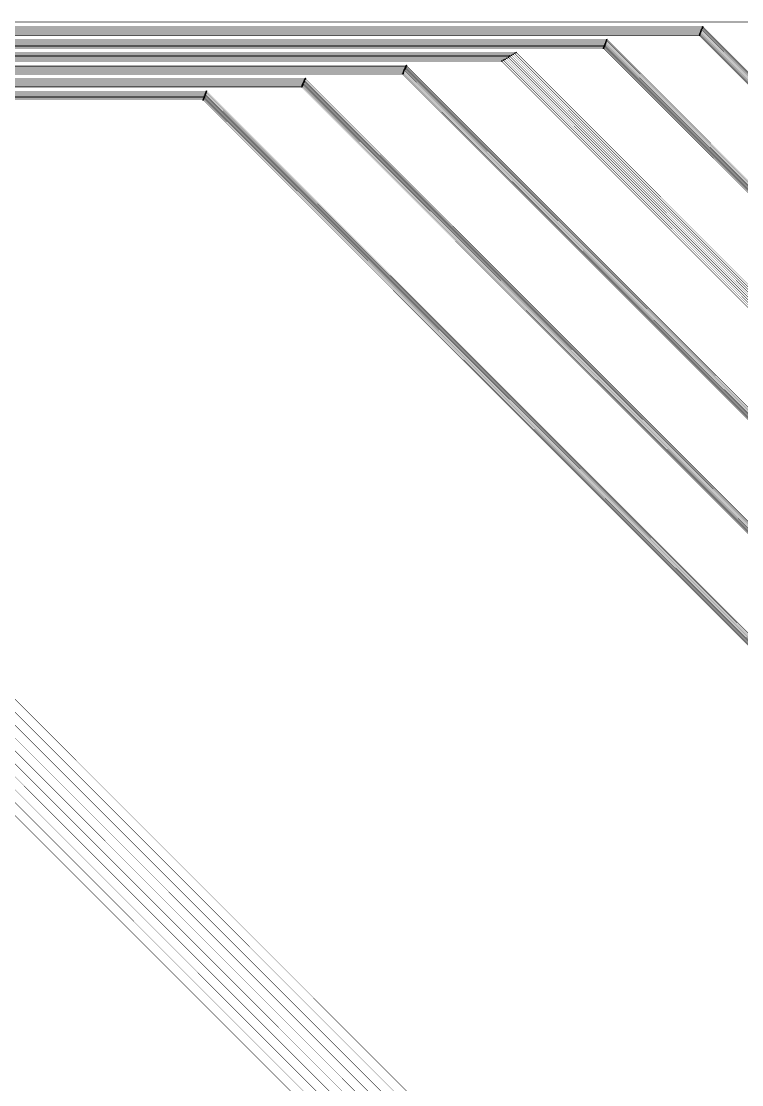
# Model space of a CAD drawing. Extents: x -22715 to 22715, y -22715 to 22715.
# Drawn here: x 5627 to 11210, y -12164 to -3928 of the extents above; entities that cross this region are included whole.
import ezdxf

# ---------------------------------------------------------------- set-up
doc = ezdxf.new("R2010")
doc.units = 0
doc.layers.add('L0D0_0', color=2, linetype='CONTINUOUS')

msp = doc.modelspace()

# ---------------------------------------------------------------- linework, layer by layer
at = {"layer": 'L0D0_0', "const_width": 3}
for points in [[(137.5, -3937.5), (11805, -3937.5)], [(230, -3930), (11808.1, -3930)], [(230, -4030), (10883.1, -4030)], [(322.5, -4022.5), (10886.2, -4022.5)], [(415, -4015), (10889.3, -4015)], [(507.5, -4007.5), (10892.4, -4007.5)], [(600, -4000), (10895.5, -4000)], [(692.5, -3992.5), (10898.6, -3992.5)], [(785, -3985), (10901.7, -3985)], [(877.5, -3977.5), (10904.9, -3977.5)], [(970, -3970), (10908, -3970)], [(10883.1, -4030), (12953.1, -6100)], [(10886.2, -4022.5), (12763.7, -5900)], [(10889.3, -4015), (12574.3, -5700)], [(10892.4, -4007.5), (12384.9, -5500)], [(10895.5, -4000), (12195.5, -5300)], [(10898.6, -3992.5), (12006.1, -5100)], [(10901.7, -3985), (11816.7, -4900)], [(10904.9, -3977.5), (11627.3, -4700)], [(10908, -3970), (11438, -4500)], [(137.5, -4037.5), (10880, -4037.5)], [(415, -4115), (10146.8, -4115)], [(507.5, -4107.5), (10149.9, -4107.5)], [(600, -4100), (10153, -4100)], [(692.5, -4092.5), (10156.1, -4092.5)], [(785, -4085), (10159.2, -4085)], [(877.5, -4077.5), (10162.4, -4077.5)], [(970, -4070), (10165.5, -4070)], [(10146.8, -4115), (13731.8, -7700)], [(10149.9, -4107.5), (13542.4, -7500)], [(10153, -4100), (13353, -7300)], [(10156.1, -4092.5), (13163.6, -7100)], [(10159.2, -4085), (12974.2, -6900)], [(10162.4, -4077.5), (12784.9, -6700)], [(10165.5, -4070), (12595.5, -6500)], [(10880, -4037.5), (13142.5, -6300)], [(137.5, -4137.5), (10137.5, -4137.5)], [(230, -4130), (10140.6, -4130)], [(322.5, -4122.5), (10143.7, -4122.5)], [(600, -4200), (9412.5, -4200)], [(692.5, -4192.5), (9425, -4192.5)], [(785, -4185), (9437.5, -4185)], [(877.5, -4177.5), (9450, -4177.5)], [(970, -4170), (9462.5, -4170)], [(9412.5, -4200), (14512.5, -9300)], [(9425, -4192.5), (14332.5, -9100)], [(9437.5, -4185), (14152.5, -8900)], [(9450, -4177.5), (13972.5, -8700)], [(9462.5, -4170), (13792.5, -8500)], [(10137.5, -4137.5), (14300, -8300)], [(10140.6, -4130), (14110.6, -8100)], [(10143.7, -4122.5), (13921.2, -7900)], [(137.5, -4237.5), (9350, -4237.5)], [(230, -4230), (9362.5, -4230)], [(322.5, -4222.5), (9375, -4222.5)], [(415, -4215), (9387.5, -4215)], [(507.5, -4207.5), (9400, -4207.5)], [(877.5, -4277.5), (8607.4, -4277.5)], [(970, -4270), (8610.5, -4270)], [(8607.4, -4277.5), (15029.8, -10700)], [(8610.5, -4270), (14840.5, -10500)], [(9350, -4237.5), (15412.5, -10300)], [(9362.5, -4230), (15232.5, -10100)], [(9375, -4222.5), (15052.5, -9900)], [(9387.5, -4215), (14872.5, -9700)], [(9400, -4207.5), (14692.5, -9500)], [(137.5, -4337.5), (8582.5, -4337.5)], [(230, -4330), (8585.6, -4330)], [(322.5, -4322.5), (8588.7, -4322.5)], [(415, -4315), (8591.8, -4315)], [(507.5, -4307.5), (8594.9, -4307.5)], [(600, -4300), (8598, -4300)], [(692.5, -4292.5), (8601.1, -4292.5)], [(785, -4285), (8604.3, -4285)], [(8582.5, -4337.5), (16545, -12300)], [(8585.6, -4330), (16355.6, -12100)], [(8588.7, -4322.5), (16166.2, -11900)], [(8591.8, -4315), (15976.8, -11700)], [(8594.9, -4307.5), (15787.4, -11500)], [(8598, -4300), (15598, -11300)], [(8601.1, -4292.5), (15408.6, -11100)], [(8604.3, -4285), (15219.2, -10900)], [(137.5, -4437.5), (7800, -4437.5)], [(230, -4430), (7803.1, -4430)], [(322.5, -4422.5), (7806.2, -4422.5)], [(415, -4415), (7809.3, -4415)], [(507.5, -4407.5), (7812.4, -4407.5)], [(600, -4400), (7815.5, -4400)], [(692.5, -4392.5), (7818.6, -4392.5)], [(785, -4385), (7821.7, -4385)], [(877.5, -4377.5), (7824.9, -4377.5)], [(970, -4370), (7828, -4370)], [(7800, -4437.5), (17662.5, -14300)], [(7803.1, -4430), (17473.1, -14100)], [(7806.2, -4422.5), (17283.7, -13900)], [(7809.3, -4415), (17094.3, -13700)], [(7812.4, -4407.5), (16904.9, -13500)], [(7815.5, -4400), (16715.5, -13300)], [(7818.6, -4392.5), (16526.1, -13100)], [(7821.7, -4385), (16336.7, -12900)], [(7824.9, -4377.5), (16147.3, -12700)], [(7828, -4370), (15958, -12500)], [(230, -4530), (7038.1, -4530)], [(322.5, -4522.5), (7041.2, -4522.5)], [(415, -4515), (7044.3, -4515)], [(507.5, -4507.5), (7047.4, -4507.5)], [(600, -4500), (7050.5, -4500)], [(692.5, -4492.5), (7053.6, -4492.5)], [(785, -4485), (7056.7, -4485)], [(877.5, -4477.5), (7059.9, -4477.5)], [(970, -4470), (7063, -4470)], [(7038.1, -4530), (18608.1, -16100)], [(7041.2, -4522.5), (18418.7, -15900)], [(7044.3, -4515), (18229.3, -15700)], [(7047.4, -4507.5), (18039.9, -15500)], [(7050.5, -4500), (17850.5, -15300)], [(7053.6, -4492.5), (17661.1, -15100)], [(7056.7, -4485), (17471.7, -14900)], [(7059.9, -4477.5), (17282.3, -14700)], [(7063, -4470), (17093, -14500)], [(50, -4550), (13162.5, -17662.5)], [(137.5, -4537.5), (7035, -4537.5)], [(150, -4550), (13162.5, -17562.5)], [(250, -4550), (13162.5, -17462.5)], [(350, -4550), (13162.5, -17362.5)], [(450, -4550), (13162.5, -17262.5)], [(550, -4550), (13162.5, -17162.5)], [(650, -4550), (13162.5, -17062.5)], [(750, -4550), (13162.5, -16962.5)], [(850, -4550), (13162.5, -16862.5)], [(950, -4550), (13162.5, -16762.5)], [(7035, -4537.5), (18797.5, -16300)]]:
    msp.add_lwpolyline(points, dxfattribs=at)
at = {"layer": 'L0D0_0'}
for points in [[(10883.1, -4031.7), (10881.7, -4030.8), (10881.7, -4029.2), (10883.1, -4028.3), (10884.6, -4029.2), (10884.6, -4030.8)], [(10883.1, -4031.7), (10881.7, -4030.8), (10881.7, -4029.2), (10883.1, -4028.3), (10884.6, -4029.2), (10884.6, -4030.8)], [(10886.2, -4024.2), (10884.8, -4023.3), (10884.8, -4021.7), (10886.2, -4020.8), (10887.7, -4021.7), (10887.7, -4023.3)], [(10886.2, -4024.2), (10884.8, -4023.3), (10884.8, -4021.7), (10886.2, -4020.8), (10887.7, -4021.7), (10887.7, -4023.3)], [(10889.3, -4016.7), (10887.9, -4015.8), (10887.9, -4014.2), (10889.3, -4013.3), (10890.8, -4014.2), (10890.8, -4015.8)], [(10889.3, -4016.7), (10887.9, -4015.8), (10887.9, -4014.2), (10889.3, -4013.3), (10890.8, -4014.2), (10890.8, -4015.8)], [(10892.4, -4009.2), (10891, -4008.3), (10891, -4006.7), (10892.4, -4005.8), (10893.9, -4006.7), (10893.9, -4008.3)], [(10892.4, -4009.2), (10891, -4008.3), (10891, -4006.7), (10892.4, -4005.8), (10893.9, -4006.7), (10893.9, -4008.3)], [(10895.5, -4001.7), (10894.1, -4000.8), (10894.1, -3999.2), (10895.5, -3998.3), (10897, -3999.2), (10897, -4000.8)], [(10895.5, -4001.7), (10894.1, -4000.8), (10894.1, -3999.2), (10895.5, -3998.3), (10897, -3999.2), (10897, -4000.8)], [(10898.6, -3994.2), (10897.2, -3993.3), (10897.2, -3991.7), (10898.6, -3990.8), (10900.1, -3991.7), (10900.1, -3993.3)], [(10898.6, -3994.2), (10897.2, -3993.3), (10897.2, -3991.7), (10898.6, -3990.8), (10900.1, -3991.7), (10900.1, -3993.3)], [(10901.7, -3986.7), (10900.3, -3985.8), (10900.3, -3984.2), (10901.7, -3983.3), (10903.2, -3984.2), (10903.2, -3985.8)], [(10901.7, -3986.7), (10900.3, -3985.8), (10900.3, -3984.2), (10901.7, -3983.3), (10903.2, -3984.2), (10903.2, -3985.8)], [(10904.9, -3979.2), (10903.4, -3978.3), (10903.4, -3976.7), (10904.9, -3975.8), (10906.3, -3976.7), (10906.3, -3978.3)], [(10904.9, -3979.2), (10903.4, -3978.3), (10903.4, -3976.7), (10904.9, -3975.8), (10906.3, -3976.7), (10906.3, -3978.3)], [(10908, -3971.7), (10906.5, -3970.8), (10906.5, -3969.2), (10908, -3968.3), (10909.4, -3969.2), (10909.4, -3970.8)], [(10908, -3971.7), (10906.5, -3970.8), (10906.5, -3969.2), (10908, -3968.3), (10909.4, -3969.2), (10909.4, -3970.8)], [(10146.8, -4116.7), (10145.4, -4115.8), (10145.4, -4114.2), (10146.8, -4113.3), (10148.3, -4114.2), (10148.3, -4115.8)], [(10146.8, -4116.7), (10145.4, -4115.8), (10145.4, -4114.2), (10146.8, -4113.3), (10148.3, -4114.2), (10148.3, -4115.8)], [(10149.9, -4109.2), (10148.5, -4108.3), (10148.5, -4106.7), (10149.9, -4105.8), (10151.4, -4106.7), (10151.4, -4108.3)], [(10149.9, -4109.2), (10148.5, -4108.3), (10148.5, -4106.7), (10149.9, -4105.8), (10151.4, -4106.7), (10151.4, -4108.3)], [(10153, -4101.7), (10151.6, -4100.8), (10151.6, -4099.2), (10153, -4098.3), (10154.5, -4099.2), (10154.5, -4100.8)], [(10153, -4101.7), (10151.6, -4100.8), (10151.6, -4099.2), (10153, -4098.3), (10154.5, -4099.2), (10154.5, -4100.8)], [(10156.1, -4094.2), (10154.7, -4093.3), (10154.7, -4091.7), (10156.1, -4090.8), (10157.6, -4091.7), (10157.6, -4093.3)], [(10156.1, -4094.2), (10154.7, -4093.3), (10154.7, -4091.7), (10156.1, -4090.8), (10157.6, -4091.7), (10157.6, -4093.3)], [(10159.2, -4086.7), (10157.8, -4085.8), (10157.8, -4084.2), (10159.2, -4083.3), (10160.7, -4084.2), (10160.7, -4085.8)], [(10159.2, -4086.7), (10157.8, -4085.8), (10157.8, -4084.2), (10159.2, -4083.3), (10160.7, -4084.2), (10160.7, -4085.8)], [(10162.4, -4079.2), (10160.9, -4078.3), (10160.9, -4076.7), (10162.4, -4075.8), (10163.8, -4076.7), (10163.8, -4078.3)], [(10162.4, -4079.2), (10160.9, -4078.3), (10160.9, -4076.7), (10162.4, -4075.8), (10163.8, -4076.7), (10163.8, -4078.3)], [(10165.5, -4071.7), (10164, -4070.8), (10164, -4069.2), (10165.5, -4068.3), (10166.9, -4069.2), (10166.9, -4070.8)], [(10165.5, -4071.7), (10164, -4070.8), (10164, -4069.2), (10165.5, -4068.3), (10166.9, -4069.2), (10166.9, -4070.8)], [(10880, -4039.2), (10878.5, -4038.3), (10878.5, -4036.7), (10880, -4035.8), (10881.4, -4036.7), (10881.4, -4038.3)], [(10880, -4039.2), (10878.5, -4038.3), (10878.5, -4036.7), (10880, -4035.8), (10881.4, -4036.7), (10881.4, -4038.3)], [(9412.5, -4201.7), (9411.1, -4200.8), (9411.1, -4199.2), (9412.5, -4198.3), (9414, -4199.2), (9414, -4200.8)], [(9412.5, -4201.7), (9411.1, -4200.8), (9411.1, -4199.2), (9412.5, -4198.3), (9414, -4199.2), (9414, -4200.8)], [(9425, -4194.2), (9423.6, -4193.3), (9423.6, -4191.7), (9425, -4190.8), (9426.5, -4191.7), (9426.5, -4193.3)], [(9425, -4194.2), (9423.6, -4193.3), (9423.6, -4191.7), (9425, -4190.8), (9426.5, -4191.7), (9426.5, -4193.3)], [(9437.5, -4186.7), (9436.1, -4185.8), (9436.1, -4184.2), (9437.5, -4183.3), (9439, -4184.2), (9439, -4185.8)], [(9437.5, -4186.7), (9436.1, -4185.8), (9436.1, -4184.2), (9437.5, -4183.3), (9439, -4184.2), (9439, -4185.8)], [(9450, -4179.2), (9448.6, -4178.3), (9448.6, -4176.7), (9450, -4175.8), (9451.5, -4176.7), (9451.5, -4178.3)], [(9450, -4179.2), (9448.6, -4178.3), (9448.6, -4176.7), (9450, -4175.8), (9451.5, -4176.7), (9451.5, -4178.3)], [(9462.5, -4171.7), (9461.1, -4170.8), (9461.1, -4169.2), (9462.5, -4168.3), (9464, -4169.2), (9464, -4170.8)], [(9462.5, -4171.7), (9461.1, -4170.8), (9461.1, -4169.2), (9462.5, -4168.3), (9464, -4169.2), (9464, -4170.8)], [(10137.5, -4139.2), (10136, -4138.3), (10136, -4136.7), (10137.5, -4135.8), (10138.9, -4136.7), (10138.9, -4138.3)], [(10137.5, -4139.2), (10136, -4138.3), (10136, -4136.7), (10137.5, -4135.8), (10138.9, -4136.7), (10138.9, -4138.3)], [(10140.6, -4131.7), (10139.2, -4130.8), (10139.2, -4129.2), (10140.6, -4128.3), (10142.1, -4129.2), (10142.1, -4130.8)], [(10140.6, -4131.7), (10139.2, -4130.8), (10139.2, -4129.2), (10140.6, -4128.3), (10142.1, -4129.2), (10142.1, -4130.8)], [(10143.7, -4124.2), (10142.3, -4123.3), (10142.3, -4121.7), (10143.7, -4120.8), (10145.2, -4121.7), (10145.2, -4123.3)], [(10143.7, -4124.2), (10142.3, -4123.3), (10142.3, -4121.7), (10143.7, -4120.8), (10145.2, -4121.7), (10145.2, -4123.3)], [(8607.4, -4279.2), (8605.9, -4278.3), (8605.9, -4276.7), (8607.4, -4275.8), (8608.8, -4276.7), (8608.8, -4278.3)], [(8607.4, -4279.2), (8605.9, -4278.3), (8605.9, -4276.7), (8607.4, -4275.8), (8608.8, -4276.7), (8608.8, -4278.3)], [(8610.5, -4271.7), (8609, -4270.8), (8609, -4269.2), (8610.5, -4268.3), (8611.9, -4269.2), (8611.9, -4270.8)], [(8610.5, -4271.7), (8609, -4270.8), (8609, -4269.2), (8610.5, -4268.3), (8611.9, -4269.2), (8611.9, -4270.8)], [(9350, -4239.2), (9348.6, -4238.3), (9348.6, -4236.7), (9350, -4235.8), (9351.5, -4236.7), (9351.5, -4238.3)], [(9350, -4239.2), (9348.6, -4238.3), (9348.6, -4236.7), (9350, -4235.8), (9351.5, -4236.7), (9351.5, -4238.3)], [(9362.5, -4231.7), (9361.1, -4230.8), (9361.1, -4229.2), (9362.5, -4228.3), (9364, -4229.2), (9364, -4230.8)], [(9362.5, -4231.7), (9361.1, -4230.8), (9361.1, -4229.2), (9362.5, -4228.3), (9364, -4229.2), (9364, -4230.8)], [(9375, -4224.2), (9373.6, -4223.3), (9373.6, -4221.7), (9375, -4220.8), (9376.5, -4221.7), (9376.5, -4223.3)], [(9375, -4224.2), (9373.6, -4223.3), (9373.6, -4221.7), (9375, -4220.8), (9376.5, -4221.7), (9376.5, -4223.3)], [(9387.5, -4216.7), (9386.1, -4215.8), (9386.1, -4214.2), (9387.5, -4213.3), (9389, -4214.2), (9389, -4215.8)], [(9387.5, -4216.7), (9386.1, -4215.8), (9386.1, -4214.2), (9387.5, -4213.3), (9389, -4214.2), (9389, -4215.8)], [(9400, -4209.2), (9398.6, -4208.3), (9398.6, -4206.7), (9400, -4205.8), (9401.5, -4206.7), (9401.5, -4208.3)], [(9400, -4209.2), (9398.6, -4208.3), (9398.6, -4206.7), (9400, -4205.8), (9401.5, -4206.7), (9401.5, -4208.3)], [(8582.5, -4339.2), (8581.1, -4338.3), (8581.1, -4336.7), (8582.5, -4335.8), (8584, -4336.7), (8584, -4338.3)], [(8582.5, -4339.2), (8581.1, -4338.3), (8581.1, -4336.7), (8582.5, -4335.8), (8584, -4336.7), (8584, -4338.3)], [(8585.6, -4331.7), (8584.2, -4330.8), (8584.2, -4329.2), (8585.6, -4328.3), (8587.1, -4329.2), (8587.1, -4330.8)], [(8585.6, -4331.7), (8584.2, -4330.8), (8584.2, -4329.2), (8585.6, -4328.3), (8587.1, -4329.2), (8587.1, -4330.8)], [(8588.7, -4324.2), (8587.3, -4323.3), (8587.3, -4321.7), (8588.7, -4320.8), (8590.2, -4321.7), (8590.2, -4323.3)], [(8588.7, -4324.2), (8587.3, -4323.3), (8587.3, -4321.7), (8588.7, -4320.8), (8590.2, -4321.7), (8590.2, -4323.3)], [(8591.8, -4316.7), (8590.4, -4315.8), (8590.4, -4314.2), (8591.8, -4313.3), (8593.3, -4314.2), (8593.3, -4315.8)], [(8591.8, -4316.7), (8590.4, -4315.8), (8590.4, -4314.2), (8591.8, -4313.3), (8593.3, -4314.2), (8593.3, -4315.8)], [(8594.9, -4309.2), (8593.5, -4308.3), (8593.5, -4306.7), (8594.9, -4305.8), (8596.4, -4306.7), (8596.4, -4308.3)], [(8594.9, -4309.2), (8593.5, -4308.3), (8593.5, -4306.7), (8594.9, -4305.8), (8596.4, -4306.7), (8596.4, -4308.3)], [(8598, -4301.7), (8596.6, -4300.8), (8596.6, -4299.2), (8598, -4298.3), (8599.5, -4299.2), (8599.5, -4300.8)], [(8598, -4301.7), (8596.6, -4300.8), (8596.6, -4299.2), (8598, -4298.3), (8599.5, -4299.2), (8599.5, -4300.8)], [(8601.1, -4294.2), (8599.7, -4293.3), (8599.7, -4291.7), (8601.1, -4290.8), (8602.6, -4291.7), (8602.6, -4293.3)], [(8601.1, -4294.2), (8599.7, -4293.3), (8599.7, -4291.7), (8601.1, -4290.8), (8602.6, -4291.7), (8602.6, -4293.3)], [(8604.3, -4286.7), (8602.8, -4285.8), (8602.8, -4284.2), (8604.3, -4283.3), (8605.7, -4284.2), (8605.7, -4285.8)], [(8604.3, -4286.7), (8602.8, -4285.8), (8602.8, -4284.2), (8604.3, -4283.3), (8605.7, -4284.2), (8605.7, -4285.8)], [(7800, -4439.2), (7798.6, -4438.3), (7798.6, -4436.7), (7800, -4435.8), (7801.5, -4436.7), (7801.5, -4438.3)], [(7800, -4439.2), (7798.6, -4438.3), (7798.6, -4436.7), (7800, -4435.8), (7801.5, -4436.7), (7801.5, -4438.3)], [(7803.1, -4431.7), (7801.7, -4430.8), (7801.7, -4429.2), (7803.1, -4428.3), (7804.6, -4429.2), (7804.6, -4430.8)], [(7803.1, -4431.7), (7801.7, -4430.8), (7801.7, -4429.2), (7803.1, -4428.3), (7804.6, -4429.2), (7804.6, -4430.8)], [(7806.2, -4424.2), (7804.8, -4423.3), (7804.8, -4421.7), (7806.2, -4420.8), (7807.7, -4421.7), (7807.7, -4423.3)], [(7806.2, -4424.2), (7804.8, -4423.3), (7804.8, -4421.7), (7806.2, -4420.8), (7807.7, -4421.7), (7807.7, -4423.3)], [(7809.3, -4416.7), (7807.9, -4415.8), (7807.9, -4414.2), (7809.3, -4413.3), (7810.8, -4414.2), (7810.8, -4415.8)], [(7809.3, -4416.7), (7807.9, -4415.8), (7807.9, -4414.2), (7809.3, -4413.3), (7810.8, -4414.2), (7810.8, -4415.8)], [(7812.4, -4409.2), (7811, -4408.3), (7811, -4406.7), (7812.4, -4405.8), (7813.9, -4406.7), (7813.9, -4408.3)], [(7812.4, -4409.2), (7811, -4408.3), (7811, -4406.7), (7812.4, -4405.8), (7813.9, -4406.7), (7813.9, -4408.3)], [(7815.5, -4401.7), (7814.1, -4400.8), (7814.1, -4399.2), (7815.5, -4398.3), (7817, -4399.2), (7817, -4400.8)], [(7815.5, -4401.7), (7814.1, -4400.8), (7814.1, -4399.2), (7815.5, -4398.3), (7817, -4399.2), (7817, -4400.8)], [(7818.6, -4394.2), (7817.2, -4393.3), (7817.2, -4391.7), (7818.6, -4390.8), (7820.1, -4391.7), (7820.1, -4393.3)], [(7818.6, -4394.2), (7817.2, -4393.3), (7817.2, -4391.7), (7818.6, -4390.8), (7820.1, -4391.7), (7820.1, -4393.3)], [(7821.7, -4386.7), (7820.3, -4385.8), (7820.3, -4384.2), (7821.7, -4383.3), (7823.2, -4384.2), (7823.2, -4385.8)], [(7821.7, -4386.7), (7820.3, -4385.8), (7820.3, -4384.2), (7821.7, -4383.3), (7823.2, -4384.2), (7823.2, -4385.8)], [(7824.9, -4379.2), (7823.4, -4378.3), (7823.4, -4376.7), (7824.9, -4375.8), (7826.3, -4376.7), (7826.3, -4378.3)], [(7824.9, -4379.2), (7823.4, -4378.3), (7823.4, -4376.7), (7824.9, -4375.8), (7826.3, -4376.7), (7826.3, -4378.3)], [(7828, -4371.7), (7826.5, -4370.8), (7826.5, -4369.2), (7828, -4368.3), (7829.4, -4369.2), (7829.4, -4370.8)], [(7828, -4371.7), (7826.5, -4370.8), (7826.5, -4369.2), (7828, -4368.3), (7829.4, -4369.2), (7829.4, -4370.8)], [(7038.1, -4531.7), (7036.7, -4530.8), (7036.7, -4529.2), (7038.1, -4528.3), (7039.6, -4529.2), (7039.6, -4530.8)], [(7038.1, -4531.7), (7036.7, -4530.8), (7036.7, -4529.2), (7038.1, -4528.3), (7039.6, -4529.2), (7039.6, -4530.8)], [(7041.2, -4524.2), (7039.8, -4523.3), (7039.8, -4521.7), (7041.2, -4520.8), (7042.7, -4521.7), (7042.7, -4523.3)], [(7041.2, -4524.2), (7039.8, -4523.3), (7039.8, -4521.7), (7041.2, -4520.8), (7042.7, -4521.7), (7042.7, -4523.3)], [(7044.3, -4516.7), (7042.9, -4515.8), (7042.9, -4514.2), (7044.3, -4513.3), (7045.8, -4514.2), (7045.8, -4515.8)], [(7044.3, -4516.7), (7042.9, -4515.8), (7042.9, -4514.2), (7044.3, -4513.3), (7045.8, -4514.2), (7045.8, -4515.8)], [(7047.4, -4509.2), (7046, -4508.3), (7046, -4506.7), (7047.4, -4505.8), (7048.9, -4506.7), (7048.9, -4508.3)], [(7047.4, -4509.2), (7046, -4508.3), (7046, -4506.7), (7047.4, -4505.8), (7048.9, -4506.7), (7048.9, -4508.3)], [(7050.5, -4501.7), (7049.1, -4500.8), (7049.1, -4499.2), (7050.5, -4498.3), (7052, -4499.2), (7052, -4500.8)], [(7050.5, -4501.7), (7049.1, -4500.8), (7049.1, -4499.2), (7050.5, -4498.3), (7052, -4499.2), (7052, -4500.8)], [(7053.6, -4494.2), (7052.2, -4493.3), (7052.2, -4491.7), (7053.6, -4490.8), (7055.1, -4491.7), (7055.1, -4493.3)], [(7053.6, -4494.2), (7052.2, -4493.3), (7052.2, -4491.7), (7053.6, -4490.8), (7055.1, -4491.7), (7055.1, -4493.3)], [(7056.7, -4486.7), (7055.3, -4485.8), (7055.3, -4484.2), (7056.7, -4483.3), (7058.2, -4484.2), (7058.2, -4485.8)], [(7056.7, -4486.7), (7055.3, -4485.8), (7055.3, -4484.2), (7056.7, -4483.3), (7058.2, -4484.2), (7058.2, -4485.8)], [(7059.9, -4479.2), (7058.4, -4478.3), (7058.4, -4476.7), (7059.9, -4475.8), (7061.3, -4476.7), (7061.3, -4478.3)], [(7059.9, -4479.2), (7058.4, -4478.3), (7058.4, -4476.7), (7059.9, -4475.8), (7061.3, -4476.7), (7061.3, -4478.3)], [(7063, -4471.7), (7061.5, -4470.8), (7061.5, -4469.2), (7063, -4468.3), (7064.4, -4469.2), (7064.4, -4470.8)], [(7063, -4471.7), (7061.5, -4470.8), (7061.5, -4469.2), (7063, -4468.3), (7064.4, -4469.2), (7064.4, -4470.8)], [(7035, -4539.2), (7033.6, -4538.3), (7033.6, -4536.7), (7035, -4535.8), (7036.5, -4536.7), (7036.5, -4538.3)], [(7035, -4539.2), (7033.6, -4538.3), (7033.6, -4536.7), (7035, -4535.8), (7036.5, -4536.7), (7036.5, -4538.3)]]:
    msp.add_lwpolyline(points, close=True, dxfattribs=at)

doc.saveas('drawing.dxf')
